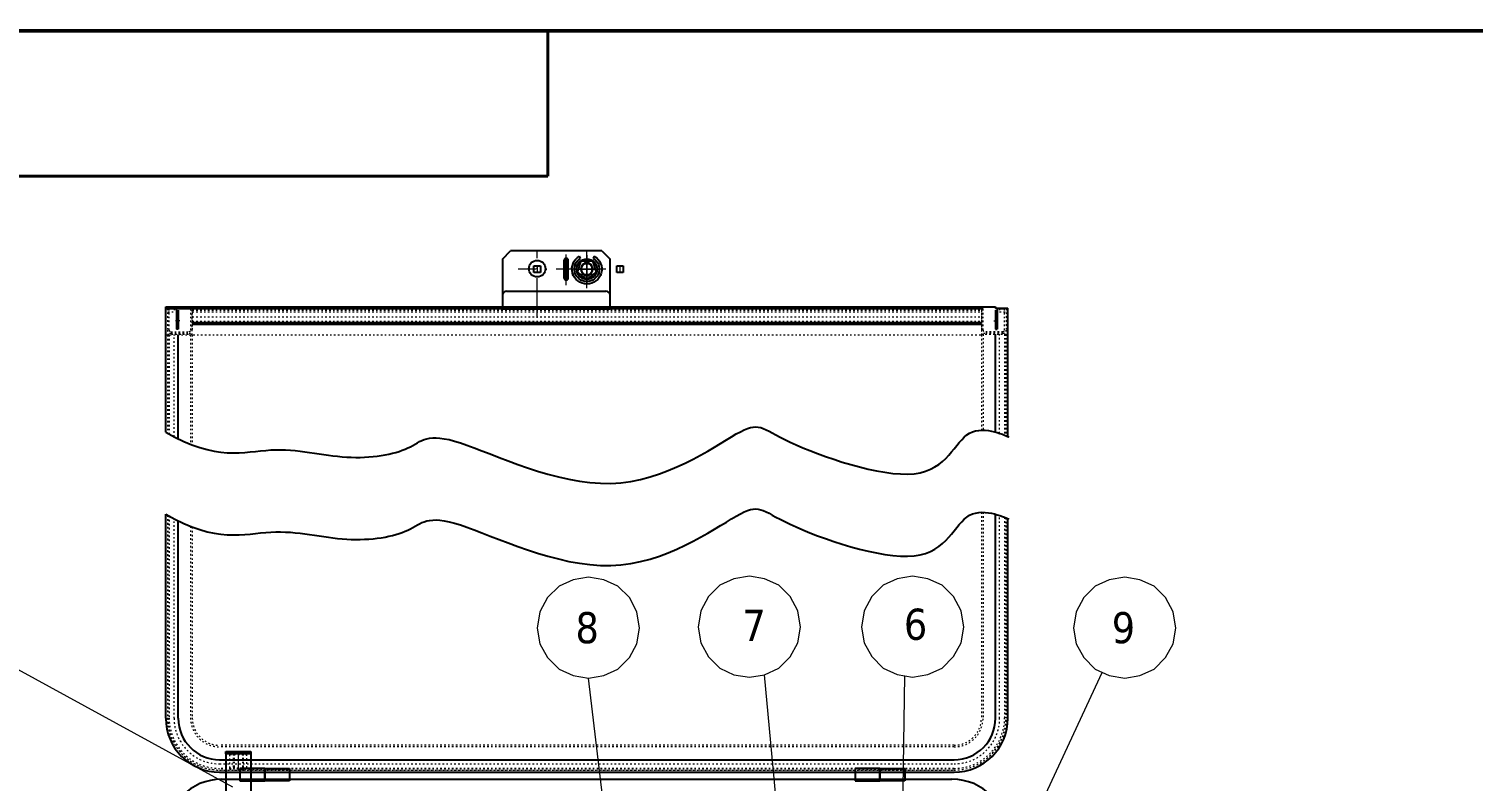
# Model space of a CAD drawing. Header units: millimetres. Extents: x 13152 to 35014, y -6229 to -226.
# Drawn here: x 20202 to 21946, y -1267 to -358 of the extents above; entities that cross this region are included whole.
import ezdxf

# ---------------------------------------------------------------- set-up
doc = ezdxf.new("R2010")
doc.units = ezdxf.units.MM
doc.header["$LTSCALE"] = 4
doc.linetypes.add('ACAD_ISO03W100', pattern=[1.18, 0.47, -0.71])
doc.linetypes.add('ACAD_ISO10W100', pattern=[18, 12, -3, 0, -3])
doc.layers.add('1', color=12, linetype='Continuous')
doc.layers.add('标注、文本', color=3, linetype='Continuous', lineweight=25)
doc.layers.add('铁心', color=3, linetype='Continuous', lineweight=0)
doc.styles.add('Tahoma$001', font='tahoma.ttf', dxfattribs={"height": 2.159784})

# ---------------------------------------------------------------- blocks, each defined once
blk = doc.blocks.new('huuuuu')
at = {"layer": '标注、文本', "color": 1, "linetype": 'ACAD_ISO10W100', "lineweight": 18}
for p, q in [((2130.7, -5602.1), (2130.7, -5556.6)), ((2108, -5579.3), (2153.5, -5579.3))]:
    blk.add_line(p, q, dxfattribs=at)
at = {"layer": '标注、文本', "color": 2, "linetype": 'ACAD_ISO03W100', "lineweight": 18}
for p, q in [((2113.7, -5573.3), (2117, -5573.3)), ((2144.5, -5573.3), (2147.7, -5573.3)), ((2113.7, -5585.3), (2117, -5585.3)), ((2144.5, -5585.3), (2147.7, -5585.3))]:
    blk.add_line(p, q, dxfattribs=at)
at = {"layer": '标注、文本'}
for p, q in [((2121.7, -5563.7), (2123.2, -5566.3)), ((2138.2, -5566.3), (2139.7, -5563.7))]:
    blk.add_line(p, q, dxfattribs=at)
for radius in [18, 15]:
    blk.add_arc((2130.7, -5579.3), radius, 120, 60, dxfattribs=at)

msp = doc.modelspace()

# ---------------------------------------------------------------- linework, layer by layer
at = {"layer": '1', "color": 0, "lineweight": 40}
for p in [(20828.77, -360.68), (19640.94, -536.16)]:
    msp.add_line(p, (20828.77, -536.16), dxfattribs=at)
at = {"layer": '1', "color": 0, "lineweight": 40, "const_width": 4.72}
msp.add_lwpolyline([(19640.94, -4086.14), (24824.19, -4086.14), (24824.19, -360.68), (19640.94, -360.68), (19640.94, -4086.14)], dxfattribs=at)
at = {"layer": '标注、文本'}
for p, q in [((20773.99, -636.54), (20783.99, -626.54)), ((20893.99, -626.54), (20783.99, -626.54)), ((20893.99, -626.54), (20903.99, -636.54)), ((20773.99, -636.54), (20773.99, -696.54)), ((20811.99, -652.54), (20811.99, -644.54)), ((20811.99, -644.54), (20819.99, -644.54)), ((20819.99, -644.54), (20819.99, -652.54)), ((20848.49, -659.32), (20848.49, -637.82)), ((20848.99, -659.54), (20848.99, -637.54)), ((20852.99, -659.54), (20852.99, -637.54)), ((20853.49, -659.32), (20853.49, -637.82)), ((20868.74, -638.56), (20864.26, -652.35)), ((20868.74, -638.56), (20883.24, -638.56)), ((20887.72, -652.35), (20883.24, -638.56)), ((20903.99, -696.54), (20903.99, -636.54)), ((20911.99, -652.54), (20911.99, -644.54)), ((20911.99, -644.54), (20919.99, -644.54)), ((20919.99, -644.54), (20919.99, -652.54)), ((20819.99, -652.54), (20811.99, -652.54)), ((20864.26, -652.35), (20875.99, -660.87)), ((20869.49, -650.04), (20869.49, -647.04)), ((20875.99, -660.87), (20887.72, -652.35)), ((20882.49, -650.04), (20882.49, -647.04)), ((20919.99, -652.54), (20911.99, -652.54)), ((20778.99, -675.12), (20898.99, -675.12)), ((20367.74, -845.28), (20367.74, -694.04)), ((20367.74, -694.04), (21369.24, -694.04)), ((20367.74, -695.53), (20382.74, -695.53)), ((20367.74, -696.04), (21352.21, -696.04)), ((20367.74, -696.04), (21352.21, -696.04)), ((20369.78, -696.04), (20371.78, -696.04)), ((20378.74, -696.04), (20371.74, -696.04)), ((20382.74, -694.04), (20382.74, -696.04)), ((20397.78, -696.04), (20399.78, -696.04)), ((20773.99, -686.54), (20773.99, -696.54)), ((20773.99, -696.54), (20903.99, -696.54)), ((20903.99, -696.54), (20903.99, -686.54)), ((21354.21, -696.04), (21352.21, -696.04)), ((21369.24, -694.04), (21369.24, -696.04)), ((21369.24, -695.53), (21384.24, -695.53)), ((21373.24, -696.04), (21380.24, -696.04)), ((21382.21, -696.04), (21380.21, -696.04)), ((21384.24, -850.79), (21384.24, -695.53)), ((20380.74, -698.04), (20380.74, -721.04)), ((20382.74, -708.54), (20380.74, -708.54)), ((20382.74, -713.54), (20380.74, -713.54)), ((20382.74, -698.04), (20382.74, -721.04)), ((20399.74, -713.04), (21352.21, -713.04)), ((21369.24, -698.04), (21369.24, -721.04)), ((21369.24, -708.54), (21371.24, -708.54)), ((21369.24, -713.54), (21371.24, -713.54)), ((21371.24, -698.04), (21371.24, -721.04)), ((20382.74, -721.04), (20380.74, -721.04)), ((20382.74, -853.41), (20382.74, -728.04)), ((20399.74, -715.04), (21352.21, -715.04)), ((21369.24, -721.04), (21371.24, -721.04)), ((21369.24, -845.29), (21369.24, -727.04)), ((20367.74, -1191.04), (20367.74, -944.45)), ((20382.74, -1191.04), (20382.74, -952.58)), ((21369.24, -1191.04), (21369.24, -944.46)), ((21384.24, -1191.04), (21384.24, -949.96)), ((20440.24, -1231.04), (20470.24, -1231.04)), ((20440.24, -1234.04), (20440.24, -1231.04)), ((20470.24, -1234.04), (20440.24, -1234.04)), ((20440.24, -1234.04), (20440.24, -1312.94)), ((20445.24, -1234.54), (20445.74, -1234.04)), ((20470.24, -1231.04), (20470.24, -1234.04)), ((20470.24, -1234.04), (20470.24, -1312.94)), ((20432.74, -1241.04), (21319.24, -1241.04)), ((20457.24, -1251.64), (20457.24, -1266.64)), ((20487.24, -1251.64), (20457.24, -1251.64)), ((20487.24, -1251.64), (20487.24, -1266.64)), ((20487.24, -1266.64), (20487.24, -1251.64)), ((20487.24, -1266.64), (20487.24, -1251.64)), ((20487.24, -1251.64), (20517.24, -1251.64)), ((20517.24, -1251.64), (20517.24, -1266.64)), ((21229.74, -1251.64), (21199.74, -1251.64)), ((21199.74, -1251.64), (21199.74, -1266.64)), ((21229.74, -1251.64), (21229.74, -1266.64)), ((21229.74, -1266.64), (21229.74, -1251.64)), ((21229.74, -1251.64), (21259.74, -1251.64)), ((21229.74, -1266.64), (21229.74, -1251.64)), ((21259.74, -1251.64), (21259.74, -1266.64)), ((20432.74, -1256.04), (21319.24, -1256.04)), ((20435.24, -1264.64), (21316.74, -1264.64)), ((20457.24, -1266.64), (20487.24, -1266.64)), ((20517.24, -1266.64), (20487.24, -1266.64)), ((21199.74, -1266.64), (21229.74, -1266.64)), ((21259.74, -1266.64), (21229.74, -1266.64))]:
    msp.add_line(p, q, dxfattribs=at)
at = {"layer": '标注、文本', "color": 1, "linetype": 'ACAD_ISO10W100', "lineweight": 18}
for p, q in [((20816.01, -707.49), (20816.01, -625.95)), ((20815.99, -644.54), (20815.99, -652.54)), ((20850.99, -668.02), (20850.99, -631.02)), ((20850.99, -639.54), (20850.99, -661.54)), ((20875.99, -631.77), (20875.99, -665.3)), ((20875.99, -657.08), (20875.99, -640)), ((20915.99, -644.54), (20915.99, -652.54)), ((20886.92, -648.54), (20792.99, -648.54)), ((20860.13, -648.54), (20891.86, -648.54)), ((20384.65, -711.04), (20379.33, -711.04)), ((21367.33, -711.04), (21372.66, -711.04)), ((20455.24, -1234.04), (20455.24, -1254.04))]:
    msp.add_line(p, q, dxfattribs=at)
at = {"layer": '标注、文本', "color": 2, "linetype": 'ACAD_ISO03W100', "lineweight": 18}
for p, q in [((20369.78, -696.04), (20369.78, -722.04)), ((20371.78, -722.04), (20371.78, -696.04)), ((20377.74, -696.04), (20377.74, -700.04)), ((20397.78, -722.04), (20397.78, -696.04)), ((20399.78, -696.04), (20399.78, -722.04)), ((20773.99, -694.54), (20903.99, -694.54)), ((21352.21, -696.04), (21352.21, -722.04)), ((21354.21, -722.04), (21354.21, -696.04)), ((21374.24, -696.04), (21374.24, -700.04)), ((21380.21, -722.04), (21380.21, -696.04)), ((21382.21, -696.04), (21382.21, -722.04)), ((20370.24, -700.04), (20377.74, -700.04)), ((20399.74, -698.04), (21352.21, -698.04)), ((20399.74, -698.04), (21352.21, -698.04)), ((20399.74, -728.04), (20399.74, -698.04)), ((20399.74, -700.04), (21352.21, -700.04)), ((20399.74, -706.04), (21352.21, -706.04)), ((20399.74, -711.54), (21352.21, -711.54)), ((20399.74, -713.54), (21352.21, -713.54)), ((21352.24, -698.04), (21352.24, -728.04)), ((21374.24, -700.04), (21381.74, -700.04)), ((20367.74, -728.04), (21352.24, -728.04)), ((20369.74, -727.04), (20399.74, -727.04)), ((20369.74, -728.04), (20369.74, -846.44)), ((20370.24, -728.04), (20370.24, -846.73)), ((20371.74, -728.04), (20371.74, -847.58)), ((20373.78, -724.04), (20395.78, -724.04)), ((20373.78, -726.04), (20395.78, -726.04)), ((20377.74, -850.85), (20377.74, -728.04)), ((20397.74, -728.04), (20397.74, -860.09)), ((20399.74, -728.04), (20399.74, -860.87)), ((21352.24, -727.04), (21382.24, -727.04)), ((21352.24, -728.04), (21352.24, -843.03)), ((21354.24, -727.04), (21354.24, -843.02)), ((21378.21, -724.04), (21356.21, -724.04)), ((21378.21, -726.04), (21356.21, -726.04)), ((21374.24, -846.79), (21374.24, -727.04)), ((21380.24, -727.04), (21380.24, -849.02)), ((21381.74, -727.04), (21381.74, -849.66)), ((21382.24, -727.04), (21382.24, -849.87)), ((20369.74, -945.61), (20369.74, -1190.54)), ((20370.24, -945.9), (20370.24, -1191.04)), ((20371.74, -946.75), (20371.74, -1190.54)), ((20377.74, -1191.04), (20377.74, -950.02)), ((21352.24, -942.2), (21352.24, -1190.54)), ((21354.24, -942.19), (21354.24, -1190.54)), ((21374.24, -1191.04), (21374.24, -945.96)), ((21380.24, -948.19), (21380.24, -1190.54)), ((21381.74, -948.83), (21381.74, -1191.04)), ((21382.24, -949.05), (21382.24, -1190.54)), ((20397.74, -959.27), (20397.74, -1190.54)), ((20399.74, -960.04), (20399.74, -1190.54)), ((21319.24, -1223.54), (20432.74, -1223.54)), ((21319.24, -1225.54), (20432.74, -1225.54)), ((20445.24, -1251.04), (20445.24, -1234.54)), ((20445.24, -1234.54), (20465.24, -1234.54)), ((20445.74, -1234.04), (20464.74, -1234.04)), ((20449.24, -1234.04), (20449.24, -1254.04)), ((20450.24, -1234.04), (20450.24, -1254.04)), ((20460.24, -1234.04), (20460.24, -1254.04)), ((20461.24, -1234.04), (20461.24, -1254.04)), ((20464.74, -1234.04), (20465.24, -1234.54)), ((20465.24, -1234.54), (20465.24, -1251.04)), ((20432.74, -1246.04), (21319.24, -1246.04)), ((21319.24, -1251.54), (20432.74, -1251.54)), ((20432.74, -1253.54), (21319.24, -1253.54)), ((21319.24, -1253.54), (20432.74, -1253.54)), ((20445.24, -1251.04), (20448.24, -1254.04)), ((20465.24, -1251.04), (20445.24, -1251.04)), ((20462.24, -1254.04), (20448.24, -1254.04)), ((20462.24, -1254.04), (20465.24, -1251.04)), ((20487.24, -1253.1), (20487.24, -1259.14)), ((21229.74, -1253.1), (21229.74, -1259.14)), ((20457.24, -1265.17), (20457.24, -1259.14)), ((20487.24, -1262.77), (20487.24, -1256.74)), ((21259.74, -1265.17), (21259.74, -1259.14))]:
    msp.add_line(p, q, dxfattribs=at)
at = {"layer": '标注、文本'}
for centre, radius in [((20816.01, -647.95), 10), ((20875.99, -648.54), 12.33), ((20875.99, -648.54), 7)]:
    msp.add_circle(centre, radius, dxfattribs=at)
for centre, radius, start, end in [((20850.99, -637.82), 2.5, 0, 180), ((20850.99, -637.54), 2, 0, 180), ((20875.99, -647.04), 6.5, 0, 180), ((20850.99, -659.32), 2.5, 180, 0), ((20850.99, -659.54), 2, 180, 0), ((20875.99, -650.04), 6.5, 180, 0), ((20778.99, -680.12), 5, 90, 180), ((20898.99, -680.12), 5, 0, 90), ((20378.74, -698.04), 2, 0, 90), ((21373.24, -698.04), 2, 90, 180), ((20432.74, -1191.04), 65, 180, 270), ((20432.74, -1191.04), 50, 180, 270), ((21319.24, -1191.04), 65, 270, 0), ((21319.24, -1191.04), 50, 270, 0), ((20435.24, -1332.14), 67.5, 90, 180), ((21316.74, -1332.14), 67.5, 0, 90)]:
    msp.add_arc(centre, radius, start, end, dxfattribs=at)
at = {"layer": '标注、文本', "color": 2, "linetype": 'ACAD_ISO03W100', "lineweight": 18}
for centre, radius, start, end in [((20373.78, -722.04), 4, 180, 270), ((20373.78, -722.04), 2, 180, 270), ((20395.78, -722.04), 2, 270, 0), ((20395.78, -722.04), 4, 270, 0), ((21356.21, -722.04), 4, 180, 270), ((21356.21, -722.04), 2, 180, 270), ((21378.21, -722.04), 2, 270, 0), ((21378.21, -722.04), 4, 270, 0), ((20432.74, -1190.54), 63, 180, 270), ((20432.74, -1191.04), 62.5, 180, 270), ((20432.74, -1190.54), 61, 180, 270), ((20432.74, -1191.04), 55, 180, 270), ((20432.74, -1190.54), 35, 180, 270), ((20432.74, -1190.54), 33, 180, 270), ((21319.24, -1190.54), 33, 270, 0), ((21319.24, -1190.54), 63, 270, 0), ((21319.24, -1190.54), 35, 270, 0), ((21319.24, -1190.54), 61, 270, 0), ((21319.24, -1191.04), 55, 270, 0), ((21319.24, -1191.04), 62.5, 270, 0)]:
    msp.add_arc(centre, radius, start, end, dxfattribs=at)
at = {"layer": '标注、文本'}
for points in [[(20367.74, -845.28), (20428.6, -880.99), (20496.05, -856.53), (20587.37, -882.14), (20671.06, -867.74), (20688.72, -833.79), (20913.76, -946.86), (21084.98, -822.38), (21084.83, -849.14), (21303.52, -925.51), (21327.92, -822.31), (21384.24, -850.75), (21385.32, -851.32)], [(20367.74, -944.45), (20428.6, -980.16), (20496.05, -955.7), (20587.37, -981.31), (20671.06, -966.91), (20688.72, -932.96), (20913.76, -1046.03), (21084.98, -921.56), (21084.83, -948.31), (21303.52, -1024.68), (21327.92, -921.48), (21384.24, -949.92), (21385.32, -950.5)]]:
    msp.add_open_spline(points, degree=3, dxfattribs=at)
at = {"layer": '铁心', "lineweight": 13}
for points in [[(20939.68, -1082.19), (20936.37, -1062.31), (20927.34, -1045.14), (20913.48, -1031.29), (20896.31, -1023.76), (20877.94, -1020.44), (20859.27, -1023.76), (20842.4, -1031.29), (20828.55, -1045.14), (20819.21, -1062.31), (20816.2, -1082.19), (20819.21, -1100.86), (20828.55, -1117.73), (20842.4, -1131.58), (20859.27, -1139.41), (20877.94, -1142.43), (20896.31, -1139.41), (20913.48, -1131.58), (20927.34, -1117.73), (20936.37, -1100.86)], [(21133.94, -1081.09), (21130.63, -1061.22), (21121.6, -1044.05), (21107.74, -1030.19), (21090.57, -1022.66), (21072.2, -1019.35), (21053.53, -1022.66), (21036.66, -1030.19), (21022.81, -1044.05), (21013.47, -1061.22), (21010.46, -1081.09), (21013.47, -1099.77), (21022.81, -1116.63), (21036.66, -1130.49), (21053.53, -1138.32), (21072.2, -1141.33), (21090.57, -1138.32), (21107.74, -1130.49), (21121.6, -1116.63), (21130.63, -1099.77)], [(21331.01, -1081.02), (21327.69, -1061.14), (21318.66, -1043.97), (21304.8, -1030.12), (21287.63, -1022.59), (21269.26, -1019.28), (21250.59, -1022.59), (21233.72, -1030.12), (21219.87, -1043.97), (21210.53, -1061.14), (21207.52, -1081.02), (21210.53, -1099.69), (21219.87, -1116.56), (21233.72, -1130.41), (21250.59, -1138.25), (21269.26, -1141.26), (21287.63, -1138.25), (21304.8, -1130.41), (21318.66, -1116.56), (21327.69, -1099.69)], [(21586.99, -1082.19), (21583.68, -1062.31), (21574.64, -1045.14), (21560.79, -1031.29), (21543.62, -1023.76), (21525.25, -1020.44), (21506.57, -1023.76), (21489.71, -1031.29), (21475.85, -1045.14), (21466.51, -1062.31), (21463.5, -1082.19), (21466.51, -1100.86), (21475.85, -1117.73), (21489.71, -1131.58), (21506.57, -1139.41), (21525.25, -1142.43), (21543.62, -1139.41), (21560.79, -1131.58), (21574.64, -1117.73), (21583.68, -1100.86)]]:
    msp.add_lwpolyline(points, close=True, dxfattribs=at)
for points in [[(20448.84, -1274.33), (20069.59, -1066.67), (20069.59, -1066.67)], [(20913.85, -1443.55), (20877.94, -1142.43), (20877.94, -1142.43)], [(21106.76, -1315.75), (21090.57, -1138.32), (21090.57, -1138.32)], [(21256.74, -1357.14), (21259.93, -1139.75), (21259.93, -1139.75)], [(21395.66, -1355.87), (21498.14, -1135.5), (21498.14, -1135.5)]]:
    msp.add_lwpolyline(points, dxfattribs=at)

# ---------------------------------------------------------------- block references
at = {"layer": '标注、文本', "xscale": -1}
msp.add_blockref('huuuuu', (23006.7, 4930.78), dxfattribs=at)

# ---------------------------------------------------------------- texts
at = {"layer": '铁心', "lineweight": 13, "style": 'Tahoma$001'}
for s, p in [('8', (20862.27, -1100.32)), ('7', (21063.72, -1097.52)), ('6', (21258.65, -1096.17)), ('9', (21509.57, -1100.32))]:
    msp.add_text(s, height=37.59, dxfattribs=at).set_placement(p)

doc.saveas('drawing.dxf')
